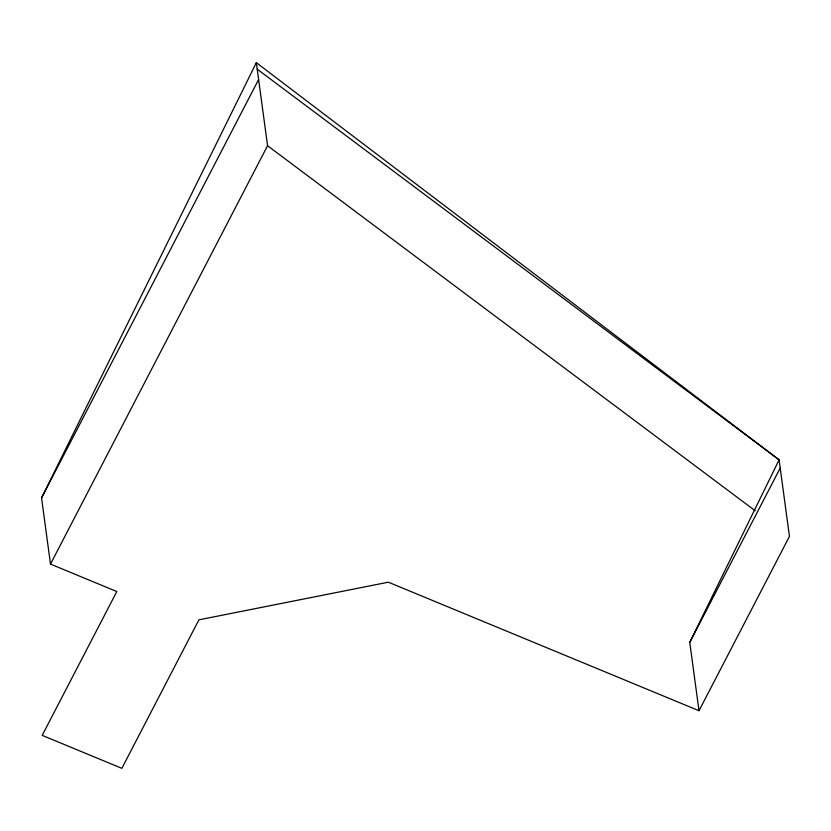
<?xml version="1.0" encoding="UTF-8"?>
<svg xmlns="http://www.w3.org/2000/svg" width="831" height="831" viewBox="0 0 831 831"><rect width="100%" height="100%" fill="white"/><g stroke="black" fill="none" stroke-linecap="round" stroke-linejoin="round"><path stroke-width="1.25" d="M699.006 710.723L689.761 642.384L779.094 459.834L256.332 62.668L41.55 497.925L50.494 564.104L116.818 591.537L42.194 735.373L121.856 768.332L198.91 619.833L388.357 582.199L699.006 710.723L789.45 536.4L779.094 459.834L257.215 69.16M41.55 497.925L258.618 79.537M50.494 564.104L267.561 145.716L256.332 62.668M689.761 642.384L780.205 468.061M267.561 145.716L755.213 510.774"/></g></svg>
